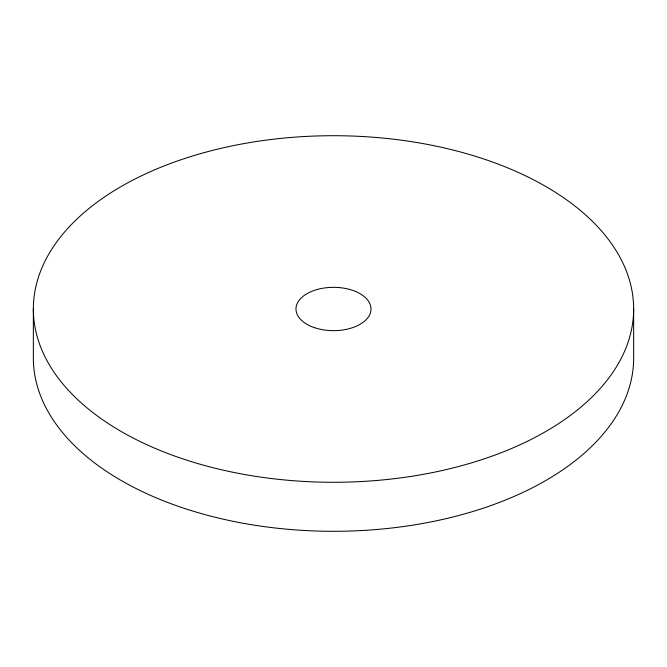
<?xml version="1.0" encoding="UTF-8"?>
<svg xmlns="http://www.w3.org/2000/svg" width="667" height="667" viewBox="0 0 667 667"><rect width="100%" height="100%" fill="white"/><g stroke="black" fill="none" stroke-linecap="round" stroke-linejoin="round"><path stroke-width="1" d="M633.65 308.996A300.15 173.287 0 0 1 183.425 459.063A300.15 173.287 0 0 1 183.425 158.921A300.15 173.287 0 0 1 633.65 308.996L633.65 358.004A300.15 173.287 0 0 1 333.5 531.299A300.15 173.287 0 0 1 33.35 358.004L33.35 308.996M314.741 327.755A37.519 21.661 0 0 0 371.019 308.996A37.519 21.661 0 0 0 314.741 290.237A37.519 21.661 0 0 0 314.741 327.755"/></g></svg>
